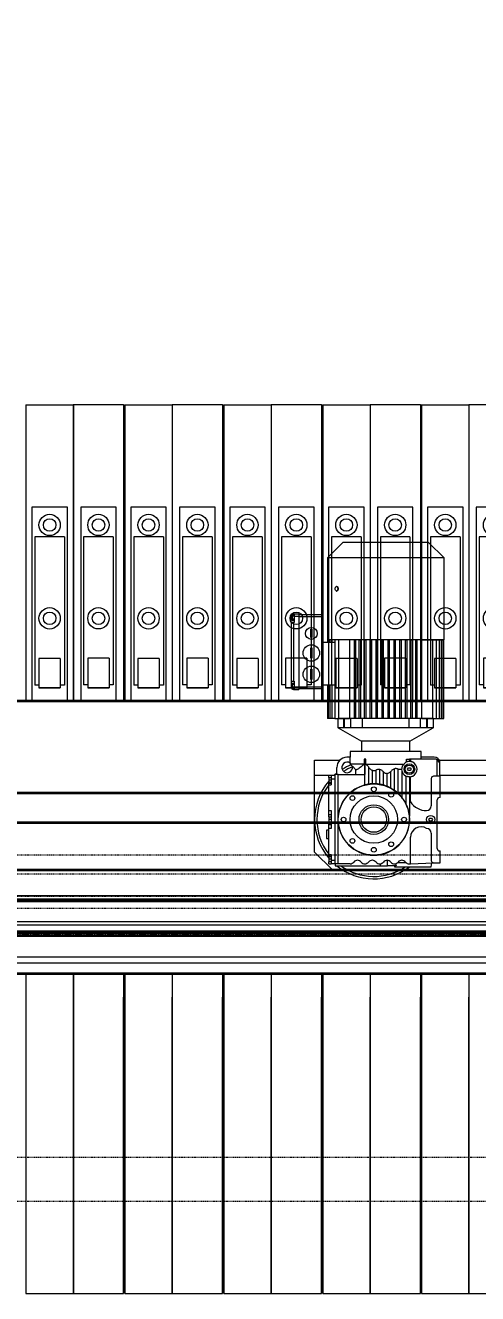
# Model space of a CAD drawing. Header units: millimetres. Extents: x -17820 to 17820, y -12600 to 12600.
# Drawn here: x -4632 to -3868, y 5013 to 7153 of the extents above; entities that cross this region are included whole.
import ezdxf

# ---------------------------------------------------------------- set-up
doc = ezdxf.new("R2010")
doc.units = ezdxf.units.MM
doc.linetypes.add('点画线', pattern=[18, 12, -2, 2, -2])
doc.linetypes.add('虚线', pattern=[2, 1, -1])
doc.layers.get('0').update_dxf_attribs({"lineweight": 35})
for name, color, linetype, lineweight in [('EB0_1_1_1_1_1_1_1_1_1_1_1_1_1_1_1_1_1_1_1_1_1_1_1_1_1_1_1_1', 7, 'Continuous', 35), ('EB0_1_1_1_1_1_1_1_1_1_1_1_1_1_1_1_1_1_1_1_1_1_1_1_1_1_1_1_1_1', 7, 'Continuous', 35), ('EB0_1_1_1_1_1_1_1_1_1_1_1_1_1_1_1_1_1_1_1_1_1_1_1_1_1_1_1_1_1_1_1_1', 7, 'Continuous', 35), ('中心线层', 1, '点画线', 18), ('尺寸线层', 3, 'Continuous', 18), ('细实线层', 2, 'Continuous', 18), ('虚线层', 6, '虚线', 18)]:
    doc.layers.add(name, color=color, linetype=linetype, lineweight=lineweight)
doc.styles.add('机械', font='isocp', dxfattribs={"width": 0.667, "bigfont": 'gbcbig.shx'})
doc.dimstyles.new('标准', dxfattribs={"dimscale": 60, "dimtxt": 4, "dimasz": 3, "dimexe": 1, "dimexo": 0, "dimgap": 0.76128, "dimtad": 1, "dimdec": 1, "dimdsep": 46, "dimtxsty": '机械', "dimblk": '_CAXARROW', "dimcen": 0, "dimdle": 4, "dimclrt": 2, "dimaunit": 1, "dimazin": 2, "dimtfac": 0.707107, "dimtdec": 3, "dimtmove": 0, "dimatfit": 3, "dimfxl": 0, "dimfrac": 2, "dimtolj": 1, "dimlwd": 18, "dimarcsym": 0})

# ---------------------------------------------------------------- blocks, each defined once
blk = doc.blocks.new('*X187')
at = {"layer": '尺寸线层', "linetype": 'Continuous', "lineweight": 18}
for points in [[(-13088.1, 9940.3), (-12908.1, 9962.8), (-12908.1, 9917.8)], [(561.9, 9940.3), (381.9, 9962.8), (381.9, 9917.8)]]:
    blk.add_hatch(color=0, dxfattribs=at).paths.add_polyline_path(points, flags=0)
at = {"layer": '尺寸线层', "color": 0, "linetype": 'Continuous'}
for p, q in [((-13088.1, 6052.9), (-13088.1, 10000.3)), ((561.9, 5097.9), (561.9, 10000.3))]:
    blk.add_line(p, q, dxfattribs=at)
at = {"layer": '尺寸线层', "color": 0, "linetype": 'Continuous', "lineweight": 18}
blk.add_line((-13088.1, 9940.3), (561.9, 9940.3), dxfattribs=at)
at = {"layer": '尺寸线层', "color": 2, "insert": (-6263.1, 10106), "char_height": 240, "width": 1088.544, "attachment_point": 5, "line_spacing_factor": 0.939812, "style": '机械'}
blk.add_mtext('\\T1.1;13650', dxfattribs=at)
blk = doc.blocks.new('_CAXARROW')
blk.add_hatch(color=2).paths.add_polyline_path([(0, 0), (-1, 0.125), (-1, -0.125)], flags=0)
blk = doc.blocks.new('BLOCK20_1')
at = {"layer": '虚线层'}
for p, q in [((-657.5, 93.2), (-12657.5, 93.2)), ((-657.5, 61.3), (-12657.5, 61.3)), ((-657.5, 23.2), (-12657.5, 23.2)), ((-657.5, 3.2), (-12657.5, 3.2))]:
    blk.add_line(p, q, dxfattribs=at)
blk = doc.blocks.new('BLOCK21_1')
at = {"layer": '尺寸线层'}
for p, q in [((-1220.8, -247.7), (-7856.8, -247.7)), ((-1220.8, -257.7), (-7876.8, -257.7)), ((539.8, -291.2), (-11460.2, -291.2)), ((539.8, -297.2), (-11460.2, -297.2)), ((539.8, -307.2), (-11460.2, -307.2)), ((539.8, -351.2), (-11460.2, -351.2)), ((539.8, -361.2), (-11460.2, -361.2))]:
    blk.add_line(p, q, dxfattribs=at)
blk = doc.blocks.new('BLOCK22_1')
at = {"color": 7, "linetype": 'Continuous', "lineweight": 15}
for p, q in [((-1411.8, -947.4), (-1437.8, -973.4)), ((-1266.8, -947.4), (-1411.8, -947.4)), ((-1240.8, -973.4), (-1266.8, -947.4)), ((-1437.8, -973.4), (-1437.8, -1111.4)), ((-1240.8, -973.4), (-1437.8, -973.4)), ((-1240.8, -1111.4), (-1240.8, -973.4)), ((-1421.9, -1021.4), (-1422.3, -1021.4)), ((-1422.3, -1029.4), (-1421.9, -1029.4)), ((-1497.3, -1069.7), (-1497.3, -1072)), ((-1497.3, -1069.7), (-1493.8, -1069.7)), ((-1493.8, -1068.4), (-1494.8, -1068.4)), ((-1485.8, -1068.4), (-1493.8, -1068.4)), ((-1493.8, -1068.4), (-1493.8, -1072.4)), ((-1485.8, -1068.4), (-1485.8, -1072.4)), ((-1446.8, -1069.4), (-1485.8, -1069.4)), ((-1498.8, -1078.4), (-1498.8, -1072.4)), ((-1498.8, -1082.4), (-1498.8, -1078.4)), ((-1498.8, -1082.4), (-1498.8, -1181.4)), ((-1494.8, -1082.4), (-1498.8, -1082.4)), ((-1493.8, -1072), (-1497.3, -1072)), ((-1497.3, -1072), (-1497.3, -1076.7)), ((-1497.3, -1076.7), (-1497.3, -1079)), ((-1493.8, -1076.7), (-1497.3, -1076.7)), ((-1493.8, -1079), (-1497.3, -1079)), ((-1494.8, -1082.4), (-1493.8, -1082.4)), ((-1494.8, -1082.4), (-1494.8, -1181.4)), ((-1493.8, -1072.4), (-1493.8, -1082.4)), ((-1485.8, -1072.4), (-1493.8, -1072.4)), ((-1485.8, -1072.4), (-1485.8, -1191.4)), ((-1485.8, -1072.4), (-1446.8, -1072.4)), ((-1446.8, -1072.4), (-1446.8, -1191.4)), ((-1445.8, -1070.4), (-1445.8, -1193.4)), ((-1465.8, -1093.9), (-1463.8, -1093.9)), ((-1465.8, -1107.9), (-1465.8, -1093.9)), ((-1463.8, -1107.9), (-1465.8, -1107.9)), ((-1463.8, -1093.9), (-1463.8, -1107.9)), ((-1240.8, -1111.4), (-1437.8, -1111.4)), ((-1436.3, -1111.6), (-1437.6, -1111.6)), ((-1437.6, -1111.6), (-1437.6, -1115.9)), ((-1433.8, -1111.6), (-1436.3, -1111.6)), ((-1436.3, -1111.6), (-1436.3, -1115.9)), ((-1430, -1111.6), (-1433.8, -1111.6)), ((-1433.8, -1111.6), (-1433.8, -1115.9)), ((-1425, -1111.6), (-1430, -1111.6)), ((-1430, -1111.6), (-1430, -1115.9)), ((-1419, -1111.6), (-1425, -1111.6)), ((-1425, -1111.6), (-1425, -1244.2)), ((-1419.8, -1111.4), (-1419.8, -1111.6)), ((-1419, -1111.6), (-1419, -1244.2)), ((-1400.1, -1111.6), (-1419, -1111.6)), ((-1400.1, -1111.6), (-1400.1, -1244.2)), ((-1392, -1111.6), (-1390, -1111.6)), ((-1392, -1244.2), (-1392, -1111.6)), ((-1390, -1111.6), (-1390, -1244.2)), ((-1383.8, -1244.2), (-1383.8, -1111.6)), ((-1383.8, -1111.6), (-1381.8, -1111.6)), ((-1381.8, -1111.6), (-1381.8, -1244.2)), ((-1374.9, -1244.2), (-1374.9, -1111.6)), ((-1374.9, -1111.6), (-1372.9, -1111.6)), ((-1372.9, -1111.6), (-1372.9, -1244.2)), ((-1365.4, -1244.2), (-1365.4, -1111.6)), ((-1365.4, -1111.6), (-1363.4, -1111.6)), ((-1363.4, -1111.6), (-1363.4, -1244.2)), ((-1355.5, -1111.6), (-1353.5, -1111.6)), ((-1355.5, -1244.2), (-1355.5, -1111.6)), ((-1353.5, -1111.6), (-1353.5, -1244.2)), ((-1345.4, -1111.6), (-1343.4, -1111.6)), ((-1345.4, -1244.2), (-1345.4, -1111.6)), ((-1343.4, -1111.6), (-1343.4, -1244.2)), ((-1335.2, -1111.6), (-1333.2, -1111.6)), ((-1335.2, -1244.2), (-1335.2, -1111.6)), ((-1333.2, -1111.6), (-1333.2, -1244.2)), ((-1325.1, -1244.2), (-1325.1, -1111.6)), ((-1325.1, -1111.6), (-1323.1, -1111.6)), ((-1323.1, -1111.6), (-1323.1, -1244.2)), ((-1315.2, -1244.2), (-1315.2, -1111.6)), ((-1315.2, -1111.6), (-1313.2, -1111.6)), ((-1313.2, -1111.6), (-1313.2, -1244.2)), ((-1305.7, -1244.2), (-1305.7, -1111.6)), ((-1305.7, -1111.6), (-1303.7, -1111.6)), ((-1303.7, -1111.6), (-1303.7, -1244.2)), ((-1296.8, -1111.6), (-1294.8, -1111.6)), ((-1296.8, -1244.2), (-1296.8, -1111.6)), ((-1294.8, -1111.6), (-1294.8, -1244.2)), ((-1288.6, -1244.2), (-1288.6, -1111.6)), ((-1288.6, -1111.6), (-1286.6, -1111.6)), ((-1286.6, -1111.6), (-1286.6, -1244.2)), ((-1278.5, -1244.2), (-1278.5, -1111.6)), ((-1278.5, -1111.6), (-1259.6, -1111.6)), ((-1259.6, -1244.2), (-1259.6, -1111.6)), ((-1259.6, -1111.6), (-1253.6, -1111.6)), ((-1258.8, -1111.6), (-1258.8, -1111.4)), ((-1253.6, -1244.2), (-1253.6, -1111.6)), ((-1253.6, -1111.6), (-1248.6, -1111.6)), ((-1248.6, -1244.2), (-1248.6, -1111.6)), ((-1248.6, -1111.6), (-1244.8, -1111.6)), ((-1244.8, -1244.2), (-1244.8, -1111.6)), ((-1244.8, -1111.6), (-1242.3, -1111.6)), ((-1242.3, -1244.2), (-1242.3, -1111.6)), ((-1242.3, -1111.6), (-1241, -1111.6)), ((-1241, -1244.2), (-1241, -1111.6)), ((-1465.8, -1125.4), (-1463.8, -1125.4)), ((-1465.8, -1142.4), (-1465.8, -1125.4)), ((-1463.8, -1125.4), (-1463.8, -1142.4)), ((-1425, -1115.9), (-1445.8, -1115.9)), ((-1463.8, -1142.4), (-1465.8, -1142.4)), ((-1465.8, -1161.4), (-1463.8, -1161.4)), ((-1465.8, -1178.4), (-1465.8, -1161.4)), ((-1463.8, -1161.4), (-1463.8, -1178.4)), ((-1498.8, -1181.4), (-1494.8, -1181.4)), ((-1498.8, -1181.4), (-1498.8, -1185.4)), ((-1498.8, -1185.4), (-1498.8, -1191.4)), ((-1497.3, -1184.7), (-1497.3, -1187)), ((-1497.3, -1184.7), (-1493.8, -1184.7)), ((-1493.8, -1187), (-1497.3, -1187)), ((-1497.3, -1187), (-1497.3, -1191.7)), ((-1497.3, -1191.7), (-1497.3, -1194)), ((-1493.8, -1191.7), (-1497.3, -1191.7)), ((-1493.8, -1194), (-1497.3, -1194)), ((-1493.8, -1181.4), (-1494.8, -1181.4)), ((-1494.8, -1195.4), (-1493.8, -1195.4)), ((-1493.8, -1181.4), (-1493.8, -1191.4)), ((-1485.8, -1191.4), (-1493.8, -1191.4)), ((-1493.8, -1191.4), (-1493.8, -1195.4)), ((-1493.8, -1195.4), (-1485.8, -1195.4)), ((-1485.8, -1191.4), (-1485.8, -1195.4)), ((-1446.8, -1191.4), (-1485.8, -1191.4)), ((-1446.8, -1194.4), (-1485.8, -1194.4)), ((-1463.8, -1178.4), (-1465.8, -1178.4)), ((-1425, -1187.9), (-1445.8, -1187.9)), ((-1437.6, -1187.9), (-1437.6, -1244.2)), ((-1436.3, -1187.9), (-1436.3, -1244.2)), ((-1433.8, -1187.9), (-1433.8, -1244.2)), ((-1430, -1187.9), (-1430, -1244.2)), ((-1436.3, -1244.2), (-1437.6, -1244.2)), ((-1433.8, -1244.2), (-1436.3, -1244.2)), ((-1430, -1244.2), (-1433.8, -1244.2)), ((-1425, -1244.2), (-1430, -1244.2)), ((-1425, -1244.2), (-1419, -1244.2)), ((-1420.3, -1244.4), (-1420.3, -1259.9)), ((-1410.1, -1244.4), (-1420.3, -1244.4)), ((-1410.1, -1259.9), (-1420.3, -1259.9)), ((-1419.8, -1244.2), (-1419.8, -1244.4)), ((-1419.5, -1259.9), (-1380.3, -1282.9)), ((-1419, -1244.2), (-1400.1, -1244.2)), ((-1410.1, -1259.9), (-1410.1, -1244.4)), ((-1408.7, -1244.4), (-1410.1, -1244.4)), ((-1408.7, -1259.9), (-1410.1, -1259.9)), ((-1408.7, -1259.9), (-1408.7, -1244.4)), ((-1398.1, -1244.4), (-1408.7, -1244.4)), ((-1398.1, -1259.9), (-1408.7, -1259.9)), ((-1398.1, -1259.9), (-1398.1, -1244.4)), ((-1378.7, -1244.4), (-1398.1, -1244.4)), ((-1378.7, -1259.9), (-1398.1, -1259.9)), ((-1390, -1244.2), (-1392, -1244.2)), ((-1381.8, -1244.2), (-1383.8, -1244.2)), ((-1378.7, -1259.9), (-1378.7, -1244.4)), ((-1299.9, -1244.4), (-1378.7, -1244.4)), ((-1299.9, -1259.9), (-1378.7, -1259.9)), ((-1372.9, -1244.2), (-1374.9, -1244.2)), ((-1363.4, -1244.2), (-1365.4, -1244.2)), ((-1353.5, -1244.2), (-1355.5, -1244.2)), ((-1343.4, -1244.2), (-1345.4, -1244.2)), ((-1333.2, -1244.2), (-1335.2, -1244.2)), ((-1323.1, -1244.2), (-1325.1, -1244.2)), ((-1313.2, -1244.2), (-1315.2, -1244.2)), ((-1303.7, -1244.2), (-1305.7, -1244.2)), ((-1299.9, -1259.9), (-1299.9, -1244.4)), ((-1280.5, -1244.4), (-1299.9, -1244.4)), ((-1280.5, -1259.9), (-1299.9, -1259.9)), ((-1298.3, -1282.9), (-1259, -1259.9)), ((-1294.8, -1244.2), (-1296.8, -1244.2)), ((-1286.6, -1244.2), (-1288.6, -1244.2)), ((-1280.5, -1259.9), (-1280.5, -1244.4)), ((-1269.9, -1244.4), (-1280.5, -1244.4)), ((-1269.9, -1259.9), (-1280.5, -1259.9)), ((-1278.5, -1244.2), (-1259.6, -1244.2)), ((-1269.9, -1259.9), (-1269.9, -1244.4)), ((-1268.5, -1244.4), (-1269.9, -1244.4)), ((-1268.5, -1259.9), (-1269.9, -1259.9)), ((-1268.5, -1259.9), (-1268.5, -1244.4)), ((-1258.3, -1244.4), (-1268.5, -1244.4)), ((-1258.3, -1259.9), (-1268.5, -1259.9)), ((-1259.6, -1244.2), (-1253.6, -1244.2)), ((-1258.8, -1244.4), (-1258.8, -1244.2)), ((-1258.3, -1259.9), (-1258.3, -1244.4)), ((-1253.6, -1244.2), (-1248.6, -1244.2)), ((-1248.6, -1244.2), (-1244.8, -1244.2)), ((-1244.8, -1244.2), (-1242.3, -1244.2)), ((-1242.3, -1244.2), (-1241, -1244.2)), ((-1380.3, -1282.9), (-1380.3, -1299.9)), ((-1298.3, -1282.9), (-1380.3, -1282.9)), ((-1298.3, -1299.9), (-1298.3, -1282.9)), ((-1399.3, -1299.9), (-1399.3, -1309.9)), ((-1279.3, -1299.9), (-1399.3, -1299.9)), ((-1279.3, -1309.9), (-1279.3, -1299.9)), ((-1459.3, -1339.9), (-1459.3, -1314.9)), ((-1459.3, -1314.9), (-1416.8, -1314.9)), ((-1399.1, -1309.9), (-1404.8, -1309.9)), ((-1399.3, -1319.4), (-1399.3, -1321.4)), ((-1399.3, -1321.4), (-1395.5, -1325.2)), ((-1375.7, -1321.4), (-1399.3, -1321.4)), ((-1399.1, -1319.5), (-1399.1, -1309.9)), ((-1389.4, -1331), (-1395.5, -1324.9)), ((-1375.7, -1312.9), (-1375.7, -1321.4)), ((-1374.4, -1312.9), (-1375.7, -1312.9)), ((-1374.4, -1312.9), (-1374.4, -1338.9)), ((-1374.4, -1312.9), (-1374.3, -1312.9)), ((-1374.3, -1356.5), (-1374.3, -1312.9)), ((-1372.9, -1312.9), (-1374.3, -1312.9)), ((-1372.9, -1321.4), (-1372.9, -1312.9)), ((-1372.9, -1321.4), (-1308.2, -1321.4)), ((-1368, -1355.2), (-1368, -1326.4)), ((-1303.9, -1317.7), (-1303.9, -1312.9)), ((-1303.9, -1312.9), (-1299.3, -1312.9)), ((-1299.3, -1312.9), (-1299.3, -1317)), ((-1297.3, -1312.9), (-1299.3, -1312.9)), ((-1297.3, -1312.9), (-1297.3, -1317.1)), ((-1257.3, -1312.9), (-1297.3, -1312.9)), ((-1279.5, -1312.9), (-1279.5, -1309.9)), ((-1257.3, -1309.9), (-1279.5, -1309.9)), ((-1252.3, -1341.9), (-1252.3, -1314.2)), ((-1248.6, -1314.9), (-59.3, -1314.9)), ((-1247.6, -1320.4), (-1247.6, -1317.4)), ((-1247.6, -1341.9), (-1247.6, -1320.4)), ((-1459.3, -1339.9), (-1425.4, -1339.9)), ((-1459.3, -1469.9), (-1459.3, -1339.9)), ((-1435.3, -1340.3), (-1431.3, -1340.3)), ((-1435.3, -1343.9), (-1435.3, -1340.3)), ((-1435.3, -1343.9), (-1435.3, -1348.3)), ((-1435.3, -1343.9), (-1431.3, -1343.9)), ((-1431.3, -1340.3), (-1431.3, -1346.8)), ((-1431.3, -1340.3), (-1424.3, -1340.3)), ((-1431.3, -1346.8), (-1431.3, -1356.3)), ((-1424.3, -1346.8), (-1431.3, -1346.8)), ((-1425.1, -1340.3), (-1424.3, -1339.6)), ((-1424.3, -1489.9), (-1424.3, -1338.9)), ((-1419.3, -1338.9), (-1424.3, -1338.9)), ((-1421.8, -1338.9), (-1421.8, -1326.9)), ((-1419.3, -1409), (-1419.3, -1338.9)), ((-1419.3, -1338.9), (-1374.4, -1338.9)), ((-1389.4, -1338.9), (-1389.4, -1331)), ((-1361.8, -1354.5), (-1361.8, -1332.2)), ((-1355.5, -1354.6), (-1355.5, -1331.7)), ((-1349.3, -1355.4), (-1349.3, -1330.4)), ((-1343, -1356.8), (-1343, -1334.3)), ((-1336.8, -1358.8), (-1336.8, -1337.5)), ((-1330.5, -1361.8), (-1330.5, -1333.7)), ((-1324.3, -1365.8), (-1324.3, -1329.1)), ((-1318, -1370.8), (-1318, -1329.9)), ((-1311.8, -1333.4), (-1311.8, -1377.6)), ((-1305.5, -1341.2), (-1305.5, -1387.5)), ((-1302.2, -1329.9), (-1300.7, -1327.4)), ((-1300.7, -1332.4), (-1302.2, -1329.9)), ((-1300.7, -1327.4), (-1297.9, -1327.4)), ((-1297.9, -1332.4), (-1300.7, -1332.4)), ((-1299.3, -1342.7), (-1299.3, -1409)), ((-1297.9, -1327.4), (-1296.4, -1329.9)), ((-1296.4, -1329.9), (-1297.9, -1332.4)), ((-1297.3, -1384.9), (-1297.3, -1342.6)), ((-1262.3, -1345.9), (-1262.3, -1391.9)), ((-1247.3, -1341.9), (-1258.3, -1341.9)), ((-1247.6, -1339.9), (-59.3, -1339.9)), ((-1247.3, -1377.9), (-1247.3, -1341.9)), ((-1435.3, -1348.3), (-1435.3, -1352.6)), ((-1431.3, -1348.3), (-1435.3, -1348.3)), ((-1431.3, -1352.6), (-1435.3, -1352.6)), ((-1435.3, -1353.3), (-1435.3, -1352.6)), ((-1435.3, -1353.3), (-1431.3, -1353.3)), ((-1435.3, -1356.2), (-1435.3, -1353.3)), ((-1435.3, -1399.8), (-1435.3, -1356.3)), ((-1435.3, -1356.3), (-1431.3, -1356.3)), ((-1252.3, -1463.9), (-1252.3, -1381.9)), ((-1247.3, -1377.9), (-1248.3, -1377.9)), ((-1435.3, -1399.8), (-1431.3, -1399.8)), ((-1435.3, -1406.2), (-1435.3, -1399.8)), ((-1435.3, -1406.2), (-1431.3, -1406.2)), ((-1435.3, -1410.5), (-1435.3, -1406.2)), ((-1435.3, -1410.5), (-1435.3, -1414.9)), ((-1435.3, -1410.5), (-1431.3, -1410.5)), ((-1431.3, -1399.8), (-1431.3, -1429.9)), ((-1419.5, -1411), (-1419.3, -1409)), ((-1266.2, -1414.9), (-1264.7, -1412.4)), ((-1264.7, -1412.4), (-1261.9, -1412.4)), ((-1261.9, -1412.4), (-1260.4, -1414.9)), ((-1435.3, -1432.9), (-1439.3, -1432.9)), ((-1439.3, -1432.9), (-1439.3, -1446.9)), ((-1435.3, -1414.9), (-1435.3, -1419.2)), ((-1431.3, -1414.9), (-1435.3, -1414.9)), ((-1431.3, -1419.2), (-1435.3, -1419.2)), ((-1435.3, -1423.5), (-1435.3, -1419.2)), ((-1435.3, -1429.9), (-1435.3, -1423.5)), ((-1435.3, -1423.5), (-1431.3, -1423.5)), ((-1435.3, -1473.9), (-1435.3, -1429.9)), ((-1431.3, -1429.9), (-1435.3, -1429.9)), ((-1419.3, -1420.7), (-1419.5, -1418.7)), ((-1419.3, -1489.9), (-1419.3, -1420.7)), ((-1264.7, -1417.4), (-1266.2, -1414.9)), ((-1261.9, -1417.4), (-1264.7, -1417.4)), ((-1260.4, -1414.9), (-1261.9, -1417.4)), ((-1439.3, -1446.9), (-1435.3, -1446.9)), ((-1297.3, -1489.9), (-1297.3, -1444.9)), ((-1262.3, -1437.9), (-1262.3, -1483.9)), ((-1459.3, -1469.9), (-1429.3, -1499.9)), ((-1435.3, -1473.9), (-1431.3, -1473.9)), ((-1435.3, -1476.9), (-1435.3, -1473.9)), ((-1431.3, -1473.9), (-1431.3, -1483.4)), ((-1248.3, -1467.9), (-1247.3, -1467.9)), ((-1247.3, -1487.9), (-1247.3, -1467.9)), ((-1435.3, -1476.9), (-1431.3, -1476.9)), ((-1435.3, -1477.5), (-1435.3, -1476.9)), ((-1435.3, -1477.5), (-1435.3, -1481.9)), ((-1435.3, -1477.5), (-1431.3, -1477.5)), ((-1431.3, -1481.9), (-1435.3, -1481.9)), ((-1435.3, -1481.9), (-1435.3, -1486.2)), ((-1431.3, -1486.2), (-1435.3, -1486.2)), ((-1435.3, -1489.9), (-1435.3, -1486.2)), ((-1435.3, -1489.9), (-1431.3, -1489.9)), ((-1431.3, -1483.4), (-1424.3, -1483.4)), ((-1431.3, -1483.4), (-1431.3, -1489.9)), ((-1424.3, -1489.9), (-1431.3, -1489.9)), ((-1425.4, -1489.9), (-1424.3, -1490.8)), ((-1424.3, -1490.1), (-1424.6, -1489.9)), ((-1419.3, -1489.9), (-1424.3, -1489.9)), ((-1424.3, -1489.9), (-1424.3, -1492.9)), ((-1424.3, -1492.9), (-1348.3, -1492.9)), ((-1399.3, -1489.9), (-1419.3, -1489.9)), ((-1348.3, -1492.9), (-1348.3, -1489.7)), ((-1348.3, -1492.9), (-1336.3, -1492.9)), ((-1336.3, -1492.9), (-1336.3, -1483.7)), ((-1321.8, -1492.9), (-1336.3, -1492.9)), ((-1324.6, -1492.9), (-1324.3, -1494.9)), ((-1324.3, -1494.9), (-1262.3, -1494.9)), ((-1322.5, -1489.4), (-1321.8, -1492.9)), ((-1304.5, -1487.9), (-1319.4, -1487.9)), ((-1299.3, -1489.9), (-1297.3, -1489.9)), ((-1297.3, -1489.9), (-1258.7, -1487.8)), ((-1262.3, -1494.9), (-1261.1, -1488)), ((-1258.3, -1487.9), (-1247.3, -1487.9)), ((-1412, -1499.9), (-1429.3, -1499.9)), ((-89.3, -1499.9), (-1306.6, -1499.9))]:
    blk.add_line(p, q, dxfattribs=at)
at = {"color": 8, "linetype": 'Continuous', "lineweight": 15}
for p, q in [((-1497.3, -1078.4), (-1498.8, -1078.4)), ((-1497.3, -1185.4), (-1498.8, -1185.4))]:
    blk.add_line(p, q, dxfattribs=at)
at = {"color": 7, "linetype": 'Continuous', "lineweight": 15}
for points in [[(-1424.5, -1025.4), (-1424.4, -1024.2), (-1424.1, -1023.1), (-1423.7, -1022.2), (-1423.1, -1021.6), (-1422.5, -1021.4), (-1421.8, -1021.5), (-1421.2, -1021.9), (-1420.7, -1022.6), (-1420.4, -1023.6), (-1420.2, -1024.8), (-1420.2, -1025.9), (-1420.4, -1027.1), (-1420.7, -1028.1), (-1421.2, -1028.8), (-1421.8, -1029.2), (-1422.5, -1029.3), (-1423.1, -1029.1), (-1423.7, -1028.5), (-1424.1, -1027.6), (-1424.4, -1026.5), (-1424.5, -1025.4)], [(-1421.8, -1336.8), (-1422.3, -1337.2), (-1425.9, -1340.3)]]:
    blk.add_lwpolyline(points, dxfattribs=at)
for centre, radius in [((-1464.8, -1100.9), 10), ((-1464.8, -1133.9), 14), ((-1464.8, -1169.9), 14), ((-1299.3, -1329.9), 9), ((-1299.3, -1329.9), 7), ((-1359.3, -1414.9), 60), ((-1359.3, -1363.9), 4), ((-1330, -1373.1), 4), ((-1395.4, -1378.8), 4), ((-1359.3, -1414.9), 40), ((-1359.3, -1414.9), 25), ((-1410.3, -1414.9), 4), ((-1359.3, -1414.9), 21.5), ((-1308.3, -1414.9), 4), ((-1263.3, -1414.9), 7), ((-1395.4, -1450.9), 4), ((-1330, -1456.6), 4), ((-1359.3, -1465.9), 4)]:
    blk.add_circle(centre, radius, dxfattribs=at)
for centre, radius, start, end in [((-1494.8, -1072.4), 4, 90, 180), ((-1446.8, -1070.4), 1, 0, 6.9683), ((-1494.8, -1191.4), 4, 180, 270), ((-1446.8, -1193.4), 1, 353.0317, 0), ((-1404.8, -1326.9), 17, 90, 180), ((-1404.3, -1326.9), 9, 54.6377, 12.3939), ((-1359.3, -1414.9), 100, 112.7714, 122.2287), ((-1299.3, -1329.9), 13, 157.765, 252.892), ((-1299.3, -1329.9), 13, 107.108, 114.4148), ((-1299.3, -1329.9), 12.9, 81.0621, 90), ((-1299.3, -1329.9), 13, 296.163, 63.837), ((-1257.3, -1319.9), 10, 14.0699, 90), ((-1257.3, -1322.9), 10, 60, 90), ((-1257.3, -1322.9), 10, 14.0699, 60), ((-1299.3, -1329.9), 12.9, 270, 278.9379), ((-1258.3, -1345.9), 4, 90, 180), ((-1359.3, -1414.9), 100, 139.4642, 180), ((-1359.3, -1414.9), 60.3, 104.4068, 174.3969), ((-1270.3, -1368.1), 31.8, 211.8908, 270), ((-1248.3, -1381.9), 4, 90, 180), ((-1359.3, -1414.9), 60.3, 185.6031, 5.6031), ((-1270.3, -1391.9), 8, 270, 0), ((-1359.3, -1414.9), 100, 180, 220.5358), ((-1279.6, -1444.9), 17.7, 58.1092, 180), ((-1270.3, -1437.9), 8, 0, 90), ((-1248.3, -1463.9), 4, 180, 270), ((-1359.3, -1414.9), 100, 231.2606, 306.8699), ((-1400.9, -1478.9), 11, 278.1301, 315), ((-1386.8, -1491.4), 7.81, 90, 143.1301), ((-1388.4, -1494.5), 11, 45, 81.8699), ((-1374.3, -1482), 7.81, 216.8699, 270), ((-1375.9, -1478.9), 11, 278.1301, 315), ((-1361.8, -1491.4), 7.81, 90, 143.1301), ((-1363.4, -1494.5), 11, 45, 81.8699), ((-1349.3, -1482), 7.81, 216.8699, 270), ((-1350.9, -1478.9), 11, 278.1301, 315), ((-1336.8, -1491.4), 7.81, 90, 143.1301), ((-1338.4, -1494.5), 11, 45, 81.8699), ((-1324.3, -1482), 7.81, 216.8699, 270), ((-1325.9, -1478.9), 11, 278.1301, 315), ((-1311.8, -1491.4), 7.81, 90, 143.1301), ((-1313.4, -1494.5), 11, 45, 81.8699), ((-1299.3, -1482), 7.81, 216.8699, 270), ((-1258.3, -1483.9), 4, 180, 270)]:
    blk.add_arc(centre, radius, start, end, dxfattribs=at)
at = {"color": 8, "linetype": 'Continuous', "lineweight": 15}
for start, end in [(112.0583, 122.1088), (142.3415, 217.6585), (234.3409, 303.5573)]:
    blk.add_arc((-1359.3, -1414.9), 96, start, end, dxfattribs=at)
at = {"color": 7, "linetype": 'Continuous', "lineweight": 15}
for points, knots in [([(-1421.9, -1021.4), (-1421.7, -1021.4), (-1421.2, -1021.5), (-1420.5, -1022.2), (-1420, -1023.2), (-1419.7, -1024.3), (-1419.7, -1025.1), (-1419.7, -1025.4)], [0, 0, 0, 0, 3706.222805, 7412.044942, 11120.184863, 14829.464084, 17272.097874, 17272.097874, 17272.097874, 17272.097874]), ([(-1419.7, -1025.4), (-1419.7, -1025.8), (-1419.7, -1026.7), (-1420.1, -1027.9), (-1420.7, -1028.8), (-1421.3, -1029.3), (-1421.7, -1029.3), (-1421.9, -1029.4)], [0, 0, 0, 0, 3710.201724, 7420.358595, 11132.415045, 14845.709793, 17290.822303, 17290.822303, 17290.822303, 17290.822303]), ([(-1446.8, -1069.4), (-1446.8, -1069.4), (-1446.6, -1069.4), (-1446.2, -1069.5), (-1445.9, -1069.8), (-1445.8, -1070.1), (-1445.8, -1070.2)], [0, 0, 0, 0, 61.038492, 7282.16096, 11823.943907, 14371.868817, 14371.868817, 14371.868817, 14371.868817]), ([(-1445.8, -1070.2), (-1445.8, -1070.4), (-1445.9, -1070.8), (-1446.3, -1071.5), (-1446.6, -1072.1), (-1446.8, -1072.3), (-1446.8, -1072.4)], [0, 0, 0, 0, 3778.295875, 9344.86763, 14319.312187, 14380.647225, 14380.647225, 14380.647225, 14380.647225]), ([(-1446.8, -1191.4), (-1446.8, -1191.4), (-1446.6, -1191.7), (-1446.2, -1192.3), (-1445.9, -1193.1), (-1445.8, -1193.4), (-1445.8, -1193.5)], [0, 0, 0, 0, 63.470474, 7501.821226, 12179.863689, 14804.235942, 14804.235942, 14804.235942, 14804.235942]), ([(-1445.8, -1193.5), (-1445.8, -1193.6), (-1445.9, -1194), (-1446.3, -1194.3), (-1446.6, -1194.4), (-1446.8, -1194.4), (-1446.8, -1194.4)], [0, 0, 0, 0, 3891.205128, 9623.452951, 14746.5835, 14809.44982, 14809.44982, 14809.44982, 14809.44982]), ([(-1375.7, -1321.4), (-1376.9, -1322.4), (-1379.3, -1324.5), (-1382.5, -1327.1), (-1385.2, -1329.2), (-1387.2, -1330.4), (-1388.6, -1331), (-1389.1, -1331), (-1389.4, -1331)], [0, 0, 0, 0, 3933.964205, 7866.857072, 11938.15289, 16007.710597, 18810.083321, 21632.72404, 21632.72404, 21632.72404, 21632.72404]), ([(-1368, -1326.4), (-1368.5, -1325.7), (-1369.5, -1324.4), (-1371.2, -1322.7), (-1372.4, -1321.8), (-1372.9, -1321.4)], [0, 0, 0, 0, 4277.163468, 8640.173138, 11702.342979, 11702.342979, 11702.342979, 11702.342979]), ([(-1361.8, -1332.2), (-1362.7, -1331.7), (-1364.2, -1330.8), (-1365.8, -1329.3), (-1367.1, -1327.9), (-1367.7, -1326.9), (-1368, -1326.4)], [0, 0, 0, 0, 4898.024606, 8155.369265, 11504.020878, 14936.938629, 14936.938629, 14936.938629, 14936.938629]), ([(-1308.2, -1321.4), (-1308.6, -1321.7), (-1309.5, -1322.4), (-1310.6, -1323.6), (-1311.1, -1324.5), (-1311.3, -1324.9)], [0, 0, 0, 0, 3670.875313, 7463.495033, 11399.058152, 11399.058152, 11399.058152, 11399.058152]), ([(-1304.7, -1318), (-1305.3, -1318.4), (-1306.7, -1319.2), (-1307.7, -1320.6), (-1308.2, -1321.4)], [0, 0, 0, 0, 4076.336668, 8202.180681, 8202.180681, 8202.180681, 8202.180681]), ([(-1299.3, -1317), (-1300, -1317), (-1301.3, -1317), (-1302.5, -1317.3), (-1303.1, -1317.4)], [0, 0, 0, 0, 4108.171359, 8176.287294, 8176.287294, 8176.287294, 8176.287294]), ([(-1293.6, -1318.2), (-1294.2, -1317.9), (-1295.4, -1317.4), (-1296.6, -1317.2), (-1297.3, -1317.1)], [0, 0, 0, 0, 4013.947123, 8158.977059, 8158.977059, 8158.977059, 8158.977059]), ([(-1355.5, -1331.7), (-1356.1, -1332), (-1357.3, -1332.6), (-1359.6, -1332.7), (-1361.1, -1332.3), (-1361.8, -1332.2)], [0, 0, 0, 0, 4080.15204, 8181.334477, 11673.122424, 11673.122424, 11673.122424, 11673.122424]), ([(-1349.3, -1330.4), (-1350, -1330.3), (-1351.3, -1330.1), (-1353.3, -1330.4), (-1354.7, -1331), (-1355.3, -1331.5), (-1355.5, -1331.7)], [0, 0, 0, 0, 4056.419337, 8113.52523, 12184.170911, 14868.048265, 14868.048265, 14868.048265, 14868.048265]), ([(-1343, -1334.3), (-1343.5, -1333.9), (-1344.4, -1333), (-1346.4, -1331.5), (-1348.2, -1330.8), (-1349.3, -1330.4)], [0, 0, 0, 0, 3215.083046, 6513.092489, 11608.233294, 11608.233294, 11608.233294, 11608.233294]), ([(-1336.8, -1337.5), (-1337.4, -1337.5), (-1338.3, -1337.5), (-1339.9, -1337), (-1341.6, -1336.1), (-1342.5, -1334.9), (-1343, -1334.3)], [0, 0, 0, 0, 3258.316474, 4715.57408, 9537.055791, 14823.917167, 14823.917167, 14823.917167, 14823.917167]), ([(-1330.5, -1333.7), (-1330.9, -1334.1), (-1331.8, -1335), (-1333.5, -1336.3), (-1335.2, -1337.2), (-1336.5, -1337.5), (-1336.8, -1337.5)], [0, 0, 0, 0, 3806.33613, 7698.718635, 13080.929908, 14789.773083, 14789.773083, 14789.773083, 14789.773083]), ([(-1324.3, -1329.1), (-1325.1, -1329.5), (-1326.8, -1330.1), (-1329, -1331.7), (-1330, -1333), (-1330.5, -1333.7)], [0, 0, 0, 0, 3563.985811, 7102.959031, 11518.970405, 11518.970405, 11518.970405, 11518.970405]), ([(-1318, -1329.9), (-1318.8, -1329.6), (-1320.3, -1329), (-1322.6, -1328.9), (-1323.9, -1329.1), (-1324.3, -1329.1)], [0, 0, 0, 0, 4878.655058, 9770.879829, 11482.563481, 11482.563481, 11482.563481, 11482.563481]), ([(-1312.3, -1329.9), (-1312.9, -1330.2), (-1314.1, -1330.6), (-1315.8, -1330.8), (-1317.1, -1330.5), (-1317.8, -1330.1), (-1318, -1329.9)], [0, 0, 0, 0, 3976.607881, 7975.405099, 11667.9441, 14658.270728, 14658.270728, 14658.270728, 14658.270728]), ([(-1299.3, -1342.7), (-1300, -1342.7), (-1301.3, -1342.7), (-1302.5, -1342.4), (-1303.1, -1342.3)], [0, 0, 0, 0, 4149.130709, 8257.751953, 8257.751953, 8257.751953, 8257.751953]), ([(-1297.3, -1342.6), (-1296.7, -1342.5), (-1295.4, -1342.3), (-1294.2, -1341.8), (-1293.6, -1341.5)], [0, 0, 0, 0, 4053.684522, 8241.911688, 8241.911688, 8241.911688, 8241.911688]), ([(-1368, -1355.2), (-1369, -1355.3), (-1370.9, -1355.6), (-1373.2, -1356.2), (-1374.3, -1356.5)], [0, 0, 0, 0, 4413.228799, 8516.621769, 8516.621769, 8516.621769, 8516.621769]), ([(-1361.8, -1354.5), (-1362.7, -1354.6), (-1364.4, -1354.7), (-1366.6, -1354.9), (-1367.6, -1355.1), (-1368, -1355.2)], [0, 0, 0, 0, 4268.364252, 8535.474055, 11791.773674, 11791.773674, 11791.773674, 11791.773674]), ([(-1355.5, -1354.6), (-1356.5, -1354.6), (-1357.7, -1354.5), (-1359.8, -1354.5), (-1360.9, -1354.5), (-1361.8, -1354.5)], [0, 0, 0, 0, 6115.99571, 7467.344774, 11757.333515, 11757.333515, 11757.333515, 11757.333515]), ([(-1349.3, -1355.4), (-1350.2, -1355.3), (-1351.9, -1355), (-1354.1, -1354.8), (-1355.1, -1354.7), (-1355.5, -1354.6)], [0, 0, 0, 0, 4275.255085, 8552.105584, 11731.596414, 11731.596414, 11731.596414, 11731.596414]), ([(-1343, -1356.8), (-1343.3, -1356.7), (-1343.9, -1356.5), (-1345.5, -1356.1), (-1347.4, -1355.7), (-1349, -1355.5), (-1349.3, -1355.4)], [0, 0, 0, 0, 2426.568602, 4913.033202, 12843.006338, 14961.749145, 14961.749145, 14961.749145, 14961.749145]), ([(-1336.8, -1358.8), (-1337.7, -1358.5), (-1339.5, -1357.8), (-1341.7, -1357.1), (-1342.7, -1356.9), (-1343, -1356.8)], [0, 0, 0, 0, 4452.534822, 8914.258704, 11683.366727, 11683.366727, 11683.366727, 11683.366727]), ([(-1330.5, -1361.8), (-1331, -1361.5), (-1332, -1361), (-1334.1, -1360), (-1335.8, -1359.3), (-1336.8, -1358.8)], [0, 0, 0, 0, 3256.760682, 6608.921586, 11656.308218, 11656.308218, 11656.308218, 11656.308218]), ([(-1324.3, -1365.8), (-1324.8, -1365.4), (-1325.9, -1364.6), (-1327.8, -1363.4), (-1329.4, -1362.4), (-1330.3, -1362), (-1330.5, -1361.8)], [0, 0, 0, 0, 3539.015749, 7200.646042, 12566.323281, 14912.684682, 14912.684682, 14912.684682, 14912.684682]), ([(-1318, -1370.8), (-1318.6, -1370.3), (-1319.5, -1369.5), (-1321.6, -1367.8), (-1323.1, -1366.6), (-1324.3, -1365.8)], [0, 0, 0, 0, 3821.652957, 5781.223576, 11632.059133, 11632.059133, 11632.059133, 11632.059133]), ([(-1311.8, -1377.6), (-1312.4, -1376.9), (-1313.6, -1375.4), (-1315.6, -1373.2), (-1317.1, -1371.7), (-1317.9, -1371), (-1318, -1370.8)], [0, 0, 0, 0, 4197.123496, 8524.407182, 13529.790425, 14912.120096, 14912.120096, 14912.120096, 14912.120096]), ([(-1305.5, -1387.5), (-1306.4, -1385.8), (-1307.6, -1383.6), (-1309.8, -1380.3), (-1311, -1378.7), (-1311.8, -1377.6)], [0, 0, 0, 0, 5769.967787, 7749.354766, 11644.792311, 11644.792311, 11644.792311, 11644.792311]), ([(-1305.5, -1387.5), (-1305.2, -1388.2), (-1304.5, -1389.6), (-1303.1, -1392.8), (-1301.6, -1397.1), (-1300.1, -1402.8), (-1299.6, -1406.8), (-1299.3, -1409)], [0, 0, 0, 0, 2070.551977, 4197.0077, 8558.423807, 13013.959554, 18216.661746, 18216.661746, 18216.661746, 18216.661746]), ([(-1419.5, -1418.7), (-1419.5, -1418.1), (-1419.6, -1416.1), (-1419.6, -1413.6), (-1419.5, -1411.6), (-1419.5, -1411)], [0, 0, 0, 0, 3122.228877, 9164.305572, 12286.534449, 12286.534449, 12286.534449, 12286.534449])]:
    blk.add_open_spline(points, degree=3, knots=knots, dxfattribs=at)
blk = doc.blocks.new('*X198')
at = {"layer": '细实线层', "color": 6, "linetype": 'Continuous', "lineweight": 18}
for p, q in [((-484.6, 1160.2), (-484.6, 660.2)), ((-484.6, 1160.2), (-404.6, 1160.2)), ((-404.6, 1160.2), (-404.6, 660.2)), ((-404.6, 1160.2), (-404.6, 660.2)), ((-404.6, 1160.2), (-404.6, 660.2)), ((-404.6, 1160.2), (-404.6, 660.2)), ((-404.6, 1160.2), (-404.6, 660.2)), ((-404.6, 1160.2), (-404.6, 660.2)), ((-404.6, 1160.2), (-404.6, 660.2)), ((-404.6, 1160.2), (-404.6, 660.2)), ((-404.6, 1160.2), (-404.6, 660.2)), ((-414.6, 987.2), (-474.6, 987.2)), ((-474.6, 987.2), (-474.6, 660.2)), ((-414.6, 660.2), (-414.6, 987.2)), ((-419.6, 937.2), (-469.6, 937.2)), ((-469.6, 937.2), (-469.6, 687.2)), ((-419.6, 937.2), (-419.6, 687.2)), ((-426.6, 732.2), (-462.6, 732.2)), ((-462.6, 732.2), (-462.6, 682.2)), ((-426.6, 732.2), (-426.6, 682.2)), ((-462.6, 687.2), (-469.6, 687.2)), ((-419.6, 687.2), (-426.6, 687.2)), ((-426.6, 682.2), (-462.6, 682.2)), ((-462.6, 682.2), (-426.6, 682.2)), ((-484.6, 199.2), (-484.6, -339.8)), ((-404.6, 199.2), (-404.6, -319.8)), ((-404.6, -339.8), (-404.6, 160.2)), ((-404.6, 160.2), (-404.6, -339.8)), ((-404.6, 160.2), (-404.6, -319.8)), ((-404.6, 160.2), (-404.6, -339.8)), ((-404.6, 160.2), (-404.6, -319.8)), ((-404.6, 160.2), (-404.6, -339.8)), ((-404.6, 160.2), (-404.6, -319.8)), ((-404.6, 160.2), (-404.6, -339.8)), ((-484.6, -339.8), (-404.6, -339.8))]:
    blk.add_line(p, q, dxfattribs=at)
for radius in [18, 10.5]:
    blk.add_circle((-444.6, 957.2), radius, dxfattribs=at)
at = {"layer": '虚线层', "color": 6, "linetype": 'Continuous', "lineweight": 18}
for radius in [18, 10.5]:
    blk.add_circle((-444.6, 799.7), radius, dxfattribs=at)
blk = doc.blocks.new('BLOCK20_2')
at = {"layer": '细实线层', "color": 6, "linetype": 'Continuous', "lineweight": 18}
for p, q in [((-470.7, 714.3), (-470.7, 214.3)), ((-470.7, 714.3), (-385.7, 714.3)), ((-385.7, 714.3), (-385.7, 214.3)), ((-385.7, 714.3), (-385.7, 214.3)), ((-385.7, 714.3), (-385.7, 214.3)), ((-385.7, 714.3), (-385.7, 214.3)), ((-385.7, 714.3), (-385.7, 214.3)), ((-385.7, 714.3), (-385.7, 214.3)), ((-385.7, 714.3), (-385.7, 214.3)), ((-385.7, 714.3), (-385.7, 214.3)), ((-385.7, 714.3), (-385.7, 214.3)), ((-398.2, 541.3), (-458.2, 541.3)), ((-458.2, 541.3), (-458.2, 214.3)), ((-398.2, 214.3), (-398.2, 541.3)), ((-403.2, 491.3), (-453.2, 491.3)), ((-453.2, 491.3), (-453.2, 241.3)), ((-403.2, 491.3), (-403.2, 241.3)), ((-410.2, 286.3), (-446.2, 286.3)), ((-446.2, 286.3), (-446.2, 236.3)), ((-410.2, 286.3), (-410.2, 236.3)), ((-446.2, 241.3), (-453.2, 241.3)), ((-410.2, 236.3), (-446.2, 236.3)), ((-446.2, 236.3), (-410.2, 236.3)), ((-403.2, 241.3), (-410.2, 241.3)), ((-470.7, -246.7), (-470.7, -785.7)), ((-385.7, -246.7), (-385.7, -765.7)), ((-385.7, -785.7), (-385.7, -285.7)), ((-385.7, -285.7), (-385.7, -785.7)), ((-385.7, -285.7), (-385.7, -765.7)), ((-385.7, -285.7), (-385.7, -785.7)), ((-385.7, -285.7), (-385.7, -765.7)), ((-385.7, -285.7), (-385.7, -785.7)), ((-385.7, -285.7), (-385.7, -765.7)), ((-385.7, -285.7), (-385.7, -785.7)), ((-470.7, -785.7), (-385.7, -785.7))]:
    blk.add_line(p, q, dxfattribs=at)
for radius in [18, 10.5]:
    blk.add_circle((-428.2, 511.3), radius, dxfattribs=at)
at = {"layer": '虚线层', "color": 6, "linetype": 'Continuous', "lineweight": 18}
for radius in [18, 10.5]:
    blk.add_circle((-428.2, 353.8), radius, dxfattribs=at)

msp = doc.modelspace()

# ---------------------------------------------------------------- linework, layer by layer
at = {"layer": 'EB0_1_1_1_1_1_1_1_1_1_1_1_1_1_1_1_1_1_1_1_1_1_1_1_1_1_1_1_1_1_1_1_1', "linetype": 'Continuous', "lineweight": 35}
for p, q in [((-13088.07, 6012.92), (-2633.59, 6012.92)), ((-12738.07, 5807.92), (-2650.91, 5807.92)), ((-12738.07, 5727.92), (-2639.25, 5727.92)), ((-13088.07, 5552.92), (-2656.27, 5552.92))]:
    msp.add_line(p, q, dxfattribs=at)
at = {"layer": 'EB0_1_1_1_1_1_1_1_1_1_1_1_1_1_1_1_1_1_1_1_1_1_1_1_1_1_1_1_1_1_1_1_1'}
for p, q in [((-12850.57, 5857.92), (-2658.62, 5857.92)), ((-12850.57, 5677.92), (-2638.5, 5677.92))]:
    msp.add_line(p, q, dxfattribs=at)
at = {"layer": 'EB0_1_1_1_1_1_1_1_1_1_1_1_1_1_1_1_1_1_1_1_1_1_1_1_1_1_1_1_1_1_1_1_1', "color": 192}
for p, q in [((-12288.07, 5622.42), (-2643.56, 5622.42)), ((-12288.07, 5617.42), (-2644.27, 5617.42))]:
    msp.add_line(p, q, dxfattribs=at)
at = {"layer": '中心线层', "color": 192}
msp.add_line((-12288.07, 5619.92), (-2643.91, 5619.92), dxfattribs=at)
at = {"layer": '虚线层', "linetype": '虚线', "lineweight": 18}
for p, q in [((-12693.07, 5243.42), (-3798.07, 5243.42)), ((-3798.07, 5168.42), (-12678.04, 5168.42))]:
    msp.add_line(p, q, dxfattribs=at)

# ---------------------------------------------------------------- block references
at = {"layer": 'EB0_1_1_1_1_1_1_1_1_1_1_1_1_1_1_1_1_1_1_1_1_1_1_1_1_1_1_1_1'}
for p in [(-4080.42, 5798.61), (-3913.42, 5798.61), (-3746.42, 5798.61), (-3579.42, 5798.61), (-3412.42, 5798.61)]:
    msp.add_blockref('BLOCK20_2', p, dxfattribs=at)
at = {"layer": 'EB0_1_1_1_1_1_1_1_1_1_1_1_1_1_1_1_1_1_1_1_1_1_1_1_1_1_1_1_1_1'}
for p in [(-4146.45, 5352.68), (-3979.45, 5352.68), (-3812.45, 5352.68), (-3645.45, 5352.68), (-3478.45, 5352.68)]:
    msp.add_blockref('*X198', p, dxfattribs=at)
at = {"layer": '虚线层'}
for name, p in [('BLOCK22_1', (-2684.38, 7227.77)), ('BLOCK21_1', (-1627.92, 5931.67)), ('BLOCK20_1', (-430.58, 5659.67))]:
    msp.add_blockref(name, p, dxfattribs=at)

# ---------------------------------------------------------------- dimensions: what is measured, and where the dimension line sits
at = {"layer": '尺寸线层'}
dim = msp.add_linear_dim(base=(561.93, 9940.27), p1=(-13088.07, 6052.92), p2=(561.93, 5097.92), dimstyle='标准', override={"dimsah": 1, "dimtfill": 1, "dimtzin": 8}, dxfattribs=at)
dim.commit()
dim.dimension.update_dxf_attribs({"geometry": '*X187', "text_midpoint": (-6263.07, 9940.27)})

doc.saveas('drawing.dxf')
